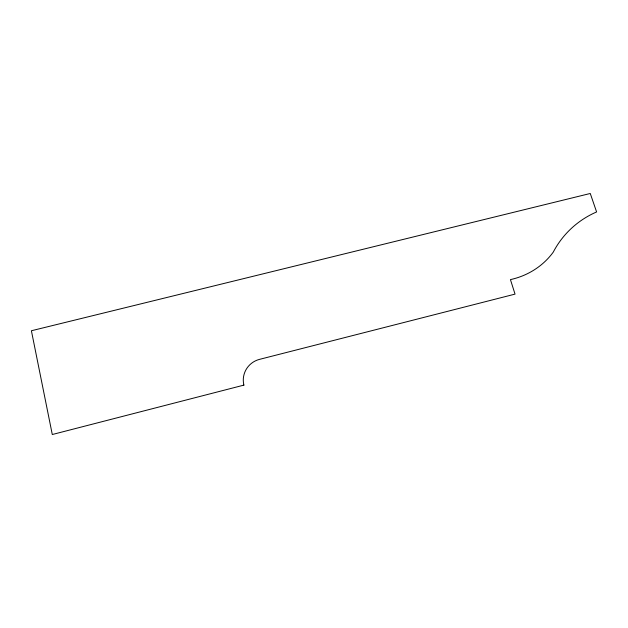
<?xml version="1.0" encoding="UTF-8"?>
<svg xmlns="http://www.w3.org/2000/svg" width="628" height="628" viewBox="0 0 628 628"><rect width="100%" height="100%" fill="white"/><g stroke="black" fill="none" stroke-linecap="round" stroke-linejoin="round"><path stroke-width="0.94" d="M243.892 385.121L52.289 434.521L31.4 330.752L590.265 193.479L596.6 211.942A104.601 95.762 41.2 0 0 553.268 252.118A77.864 72.722 26.3 0 1 510.438 279.609L515.038 294.116L259.513 359.365A21.423 21.132 -24.3 0 0 243.892 385.121"/></g></svg>
